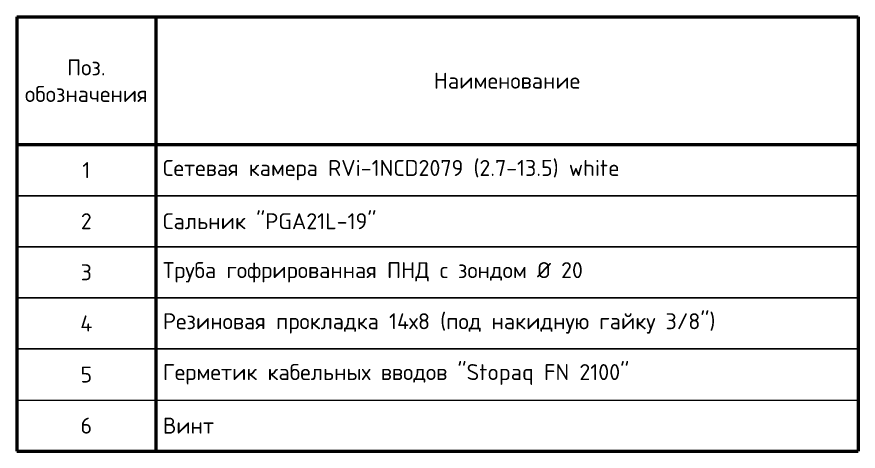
# Model space of a CAD drawing. Header units: millimetres. Extents: x -25459 to 1045457, y -66278 to 462905.
# Drawn here: x 915826 to 929001, y 16346 to 23146 of the extents above; entities that cross this region are included whole.
import ezdxf

# ---------------------------------------------------------------- set-up
doc = ezdxf.new("R2010")
doc.units = ezdxf.units.MM
doc.styles.add('KOSTY_STYLE', font='isocpeur.ttf')

# ---------------------------------------------------------------- blocks, each defined once
blk = doc.blocks.new('*T39')
at = {"color": 0, "lineweight": 50, "ltscale": 100, "transparency": 16777216}
for p, q in [((0, 0), (13175, 0)), ((0, 0), (0, -6800)), ((2175, 0), (2175, -6800)), ((13175, 0), (13175, -6800)), ((0, -2000), (13175, -2000)), ((0, -6800), (13175, -6800))]:
    blk.add_line(p, q, dxfattribs=at)
at = {"color": 0, "ltscale": 100, "transparency": 16777216}
for p, q in [((0, -2800), (13175, -2800)), ((0, -3600), (13175, -3600)), ((0, -4400), (13175, -4400)), ((0, -5200), (13175, -5200))]:
    blk.add_line(p, q, dxfattribs=at)
at = {"color": 0, "lineweight": 0, "ltscale": 100, "transparency": 16777216}
blk.add_line((0, -6000), (13175, -6000), dxfattribs=at)
at = {"color": 0, "ltscale": 100, "transparency": 16777216, "char_height": 250, "style": 'KOSTY_STYLE'}
for s, insert, width, attachment_point in [('Поз. обозначения', (1088, -1000), 1952.07, 5), ('Наименование', (7675, -1000), 10776.98, 5), ('Сетевая камера RVi-1NCD2079 (2.7-13.5) white', (2287, -2400), 10776.98, 4), ('1', (1088, -2400), 1952.07, 5), ('Сальник "PGA21L-19"', (2287, -3200), 10776.98, 4), ('2', (1088, -3200), 1952.07, 5), ('3', (1088, -4000), 1952.07, 5), ('Труба гофрированная ПНД с зондом Ø 20', (2287, -4000), 10776.98, 4), ('\\A1;Резиновая прокладка 14х8 (под накидную гайку 3/8")', (2287, -4800), 10776.98, 4), ('4', (1088, -4800), 1952.07, 5), ('Герметик кабельных вводов "Stopaq FN 2100"', (2287, -5600), 10776.98, 4), ('5', (1088, -5600), 1952.07, 5), ('6', (1088, -6400), 1952.07, 5), ('Винт', (2287, -6400), 10776.98, 4)]:
    blk.add_mtext(s, dxfattribs=dict(at, insert=insert, width=width, attachment_point=attachment_point))

msp = doc.modelspace()

# ---------------------------------------------------------------- block references
msp.add_blockref('*T39', (915825.846, 23145.555))

doc.saveas('drawing.dxf')
